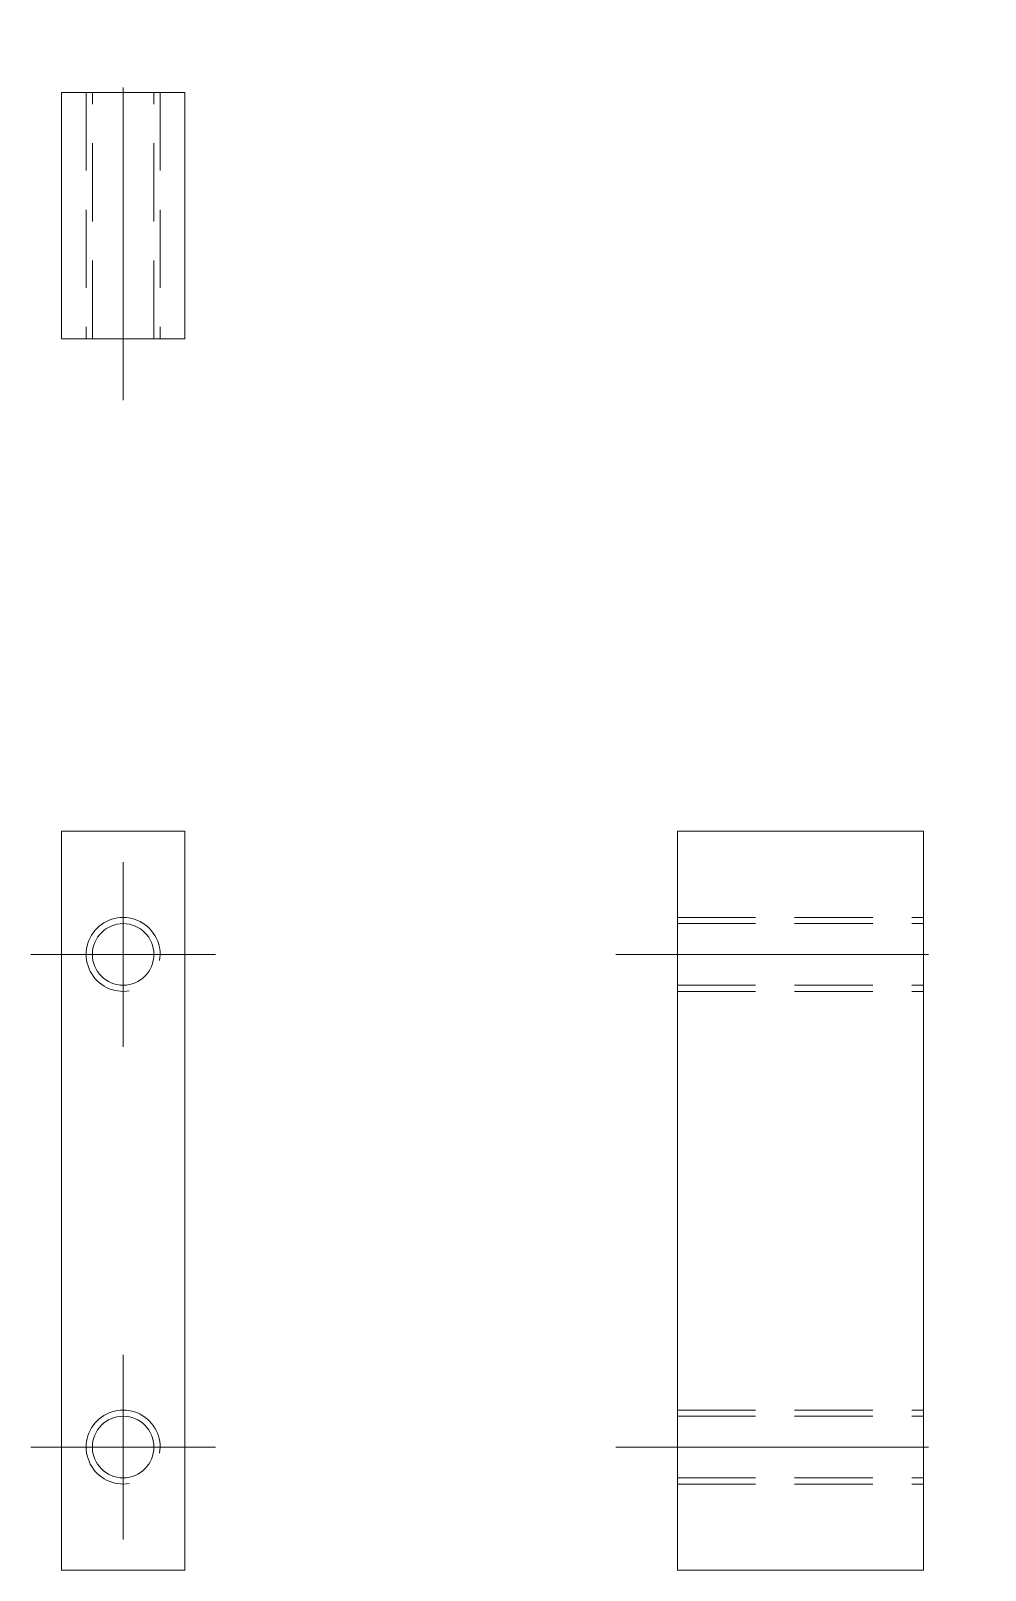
# Model space of a CAD drawing. Extents: x -3 to 75, y 0 to 125.
import ezdxf

# ---------------------------------------------------------------- set-up
doc = ezdxf.new("R2010")
doc.units = 0
doc.linetypes.add('DASHDOTX2', pattern=[50.8, 25.4, -12.7, 0, -12.7])
doc.linetypes.add('DASHED2', pattern=[9.525, 6.35, -3.175])
for name, color, linetype, lineweight, true_color in [('ALU_Y', 7, 'CONTINUOUS', 0, 0x000000), ('axe', 1, 'DASHDOTX2', 0, 0xff0000), ('cacher', 3, 'DASHED2', 0, 0x00ff00)]:
    doc.layers.add(name, color=color, linetype=linetype, lineweight=lineweight, true_color=true_color)

msp = doc.modelspace()

# ---------------------------------------------------------------- linework, layer by layer
at = {"layer": 'ALU_Y'}
for p, q in [((0, 120), (10, 120)), ((0, 100), (0, 120)), ((10, 120), (10, 100)), ((10, 100), (0, 100)), ((0, 60), (10, 60)), ((0, 0), (0, 60)), ((10, 60), (10, 0)), ((50, 60), (70, 60)), ((50, 0), (50, 60)), ((70, 60), (70, 0)), ((10, 0), (0, 0)), ((70, 0), (50, 0))]:
    msp.add_line(p, q, dxfattribs=at)
for centre in [(5, 50), (5, 10)]:
    msp.add_circle(centre, 2.5, dxfattribs=at)
for centre in [(5, 50), (5, 10)]:
    msp.add_arc(centre, 3, 350.4059, 279.5941, dxfattribs=at)
at = {"layer": 'axe'}
for p, q in [((5, 95), (5, 125)), ((5, 42.5), (5, 57.5)), ((-2.5, 50), (12.5, 50)), ((45, 50), (75, 50)), ((5, 2.5), (5, 17.5)), ((-2.5, 10), (12.5, 10)), ((45, 10), (75, 10))]:
    msp.add_line(p, q, dxfattribs=at)
at = {"layer": 'cacher'}
for p, q in [((2, 120), (2, 100)), ((2.5, 100), (2.5, 120)), ((7.5, 100), (7.5, 120)), ((8, 120), (8, 100)), ((50, 53), (70, 53)), ((50, 52.5), (70, 52.5)), ((50, 47.5), (70, 47.5)), ((50, 47), (70, 47)), ((50, 13), (70, 13)), ((50, 12.5), (70, 12.5)), ((50, 7.5), (70, 7.5)), ((50, 7), (70, 7))]:
    msp.add_line(p, q, dxfattribs=at)

doc.saveas('drawing.dxf')
